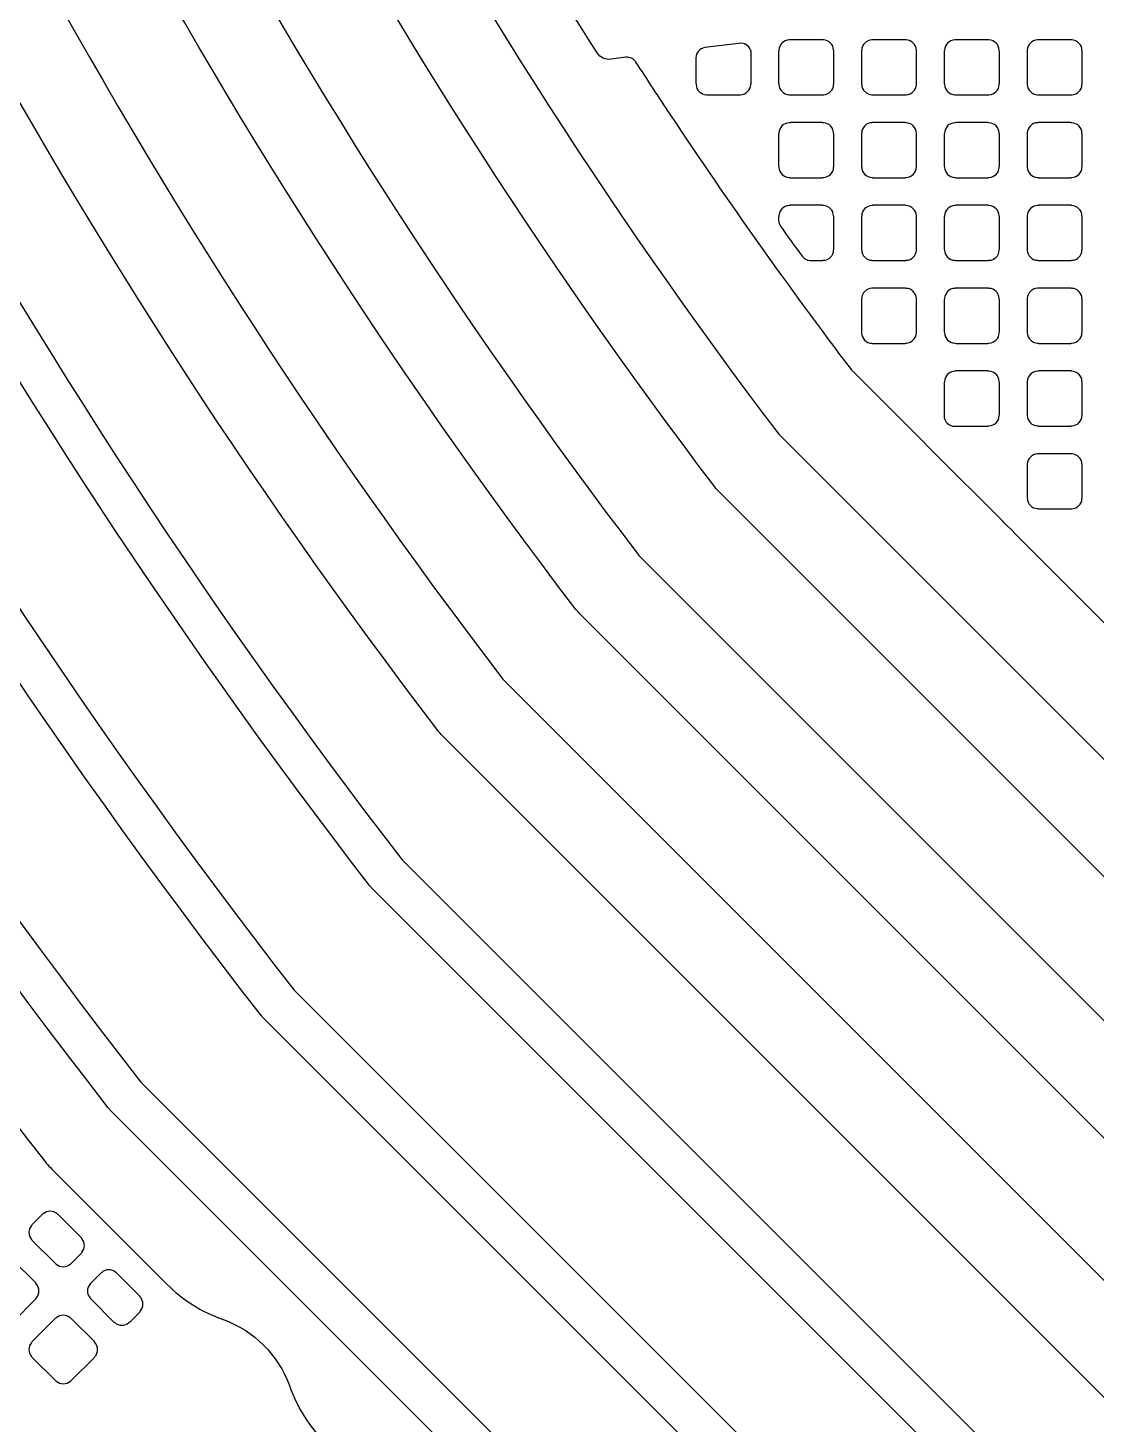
# Model space of a CAD drawing. Extents: x 0 to 248, y 0 to 175.
# Drawn here: x 80.757 to 82.723, y 141.885 to 144.454 of the extents above; entities that cross this region are included whole.
import ezdxf

# ---------------------------------------------------------------- set-up
doc = ezdxf.new("R2010")
doc.units = 0
doc.layers.add('gbr-dxf', color=7, linetype='Continuous')

msp = doc.modelspace()

# ---------------------------------------------------------------- linework, layer by layer
at = {"layer": 'gbr-dxf', "linetype": 'Continuous'}
for points in [[(83.7322, 140.0897), (81.1909, 142.6311, -0.042133), (81.1868, 142.6359, -0.16673), (78.7251, 149.8102, -0.014135)], [(78.8013, 149.8102, 0.166721), (81.2467, 142.6831), (83.7873, 140.1424, -0.01212)], [(83.5493, 139.8215), (80.9089, 142.4619, -0.042015), (80.9048, 142.4667, -0.166954), (78.4137, 149.7194, -0.014027)], [(78.4899, 149.7178, 0.16691), (80.9647, 142.5139), (83.6011, 139.8775, -0.019676)], [(83.9056, 140.3552), (81.39, 142.8708, -0.042856), (81.3858, 142.8758, -0.165958), (79.0743, 149.6481, -0.01087)], [(79.1505, 149.6467, 0.165913), (81.4458, 142.9228), (83.9575, 140.4111, -0.019676)], [(84.0671, 140.6041), (81.5195, 143.1517, -0.041025), (81.5115, 143.1612, -0.164875), (79.3522, 149.5314, -0.009972)], [(79.5046, 149.5293, 0.164763), (81.631, 143.2558), (84.1721, 140.7147, -0.013686)], [(84.3425, 140.8063), (81.7716, 143.3773, -0.041071), (81.7633, 143.3865, -0.164322), (79.6862, 149.532, -0.007717)], [(79.8386, 149.5318, 0.164179), (81.8812, 143.4832), (84.4487, 140.9157, -0.008541)], [(84.5688, 141.0607), (82.0307, 143.5988, -0.047409), (82.021, 143.6094, -0.163793), (80.0248, 149.5396, -0.009935)], [(80.1772, 149.5374, 0.163577), (82.1387, 143.7063), (84.6782, 141.1669, -0.008901)], [(78.2641, 149.4586, 0.012838), (78.2932, 148.8456, -0.017977), (78.2933, 148.844, 0.148382), (80.7903, 142.3653), (80.7906, 142.3649, 0.019899), (80.8008, 142.3538, -0.01365), (80.8016, 142.3529), (81.0112, 142.1433, -0.018805), (81.0124, 142.1422, 0.111695), (81.1151, 142.0774, -0.017124), (81.1165, 142.0768, -0.221605), (81.238, 141.9556, -0.020682), (81.2387, 141.9538, 0.111689), (81.3035, 141.8511, -0.023293)], [(82.8753, 143.2219), (82.5723, 143.525, -0.016557), (82.5712, 143.5261), (82.5539, 143.5434, -0.041127), (82.551, 143.5463), (82.4206, 143.6767, -0.034494), (82.4182, 143.6791), (82.4013, 143.696, -0.034732), (82.3988, 143.6985), (82.2763, 143.821, -0.047936), (82.273, 143.8246, -0.015201), (81.9397, 144.2942), (81.9395, 144.2946, -0.003072), (81.876, 144.3913, -0.054271), (81.8757, 144.3917, 0.26693), (81.8576, 144.4001, -0.044499), (81.8573, 144.4001), (81.8303, 144.3967, -0.300338), (81.8048, 144.4081, -0.048303), (80.9693, 146.0434, -0.021621)]]:
    msp.add_lwpolyline(points, format="xyb", dxfattribs=at)
for points in [[(81.9862, 144.3521, -0.101214), (81.9866, 144.3502, 0.393729), (82.0055, 144.3313, -0.09841), (82.0074, 144.3309), (82.0666, 144.3309, -0.095462), (82.0684, 144.3313, 0.393729), (82.0873, 144.3501, -0.107228), (82.0878, 144.3522), (82.0878, 144.4107, 0.319092), (82.0701, 144.4264), (82.0025, 144.4181, 0.350716), (81.9862, 144.3991, -0.028064), (81.9862, 144.3988)], [(82.1386, 144.3521, -0.098843), (82.1391, 144.3502, 0.393729), (82.1579, 144.3313, -0.104195), (82.16, 144.3309), (82.2189, 144.3309, -0.101214), (82.2209, 144.3313, 0.393729), (82.2398, 144.3502, -0.09841), (82.2402, 144.3521), (82.2402, 144.4112, -0.101214), (82.2397, 144.4131, 0.393729), (82.2209, 144.432, -0.095482), (82.219, 144.4324), (82.1598, 144.4324, -0.098843), (82.1579, 144.432, 0.393729), (82.139, 144.4131, -0.088868), (82.1386, 144.4114)], [(82.291, 144.3521, -0.098843), (82.2915, 144.3502, 0.393729), (82.3103, 144.3313, -0.101678), (82.3123, 144.3309), (82.3714, 144.3309, -0.098843), (82.3733, 144.3313, 0.393729), (82.3921, 144.3502, -0.09841), (82.3926, 144.3521), (82.3926, 144.4112, -0.101214), (82.3921, 144.4131, 0.393729), (82.3732, 144.432, -0.09841), (82.3713, 144.4324), (82.3121, 144.4324, -0.089302), (82.3103, 144.4321, 0.393729), (82.2915, 144.4132, -0.101678), (82.291, 144.4112)], [(82.4434, 144.352, -0.095462), (82.4438, 144.3501, 0.393729), (82.4627, 144.3313, -0.095482), (82.4645, 144.3309), (82.5237, 144.3309, -0.104567), (82.5257, 144.3313, 0.393729), (82.5446, 144.3502, -0.088868), (82.545, 144.3519), (82.545, 144.4114, -0.092621), (82.5446, 144.4132, 0.393729), (82.5257, 144.432, -0.092282), (82.5239, 144.4324), (82.4645, 144.4324, -0.095462), (82.4627, 144.432, 0.393729), (82.4438, 144.4131, -0.09841), (82.4434, 144.4112)], [(82.5958, 144.3522, -0.104567), (82.5963, 144.3502, 0.393729), (82.6151, 144.3313, -0.101678), (82.6171, 144.3309), (82.6762, 144.3309, -0.098843), (82.6781, 144.3313, 0.393729), (82.6969, 144.3502, -0.104195), (82.6974, 144.3522), (82.6974, 144.4111, -0.10699), (82.6969, 144.4131, 0.393729), (82.678, 144.432, -0.09841), (82.6761, 144.4324), (82.6169, 144.4324, -0.089302), (82.6151, 144.4321, 0.393729), (82.5963, 144.4132, -0.107228), (82.5958, 144.4111)], [(82.1386, 144.1997, -0.098843), (82.1391, 144.1978, 0.393729), (82.1579, 144.1789, -0.101678), (82.1599, 144.1785), (82.219, 144.1785, -0.098843), (82.2209, 144.1789, 0.393729), (82.2398, 144.1978, -0.09841), (82.2402, 144.1997), (82.2402, 144.2588, -0.101214), (82.2397, 144.2607, 0.393729), (82.2209, 144.2796, -0.09841), (82.219, 144.2801), (82.1598, 144.2801, -0.101214), (82.1579, 144.2796, 0.393729), (82.139, 144.2607, -0.088868), (82.1386, 144.259)], [(82.291, 144.1997, -0.098843), (82.2915, 144.1978, 0.393729), (82.3103, 144.1789, -0.09841), (82.3122, 144.1785), (82.3714, 144.1785, -0.095462), (82.3733, 144.1789, 0.393729), (82.3921, 144.1978, -0.09841), (82.3926, 144.1997), (82.3926, 144.2588, -0.101214), (82.3921, 144.2607, 0.393729), (82.3732, 144.2796, -0.101678), (82.3713, 144.2801), (82.3121, 144.2801, -0.092621), (82.3103, 144.2797, 0.393729), (82.2915, 144.2608, -0.101678), (82.291, 144.2588)], [(82.4434, 144.1996, -0.095462), (82.4438, 144.1977, 0.393729), (82.4627, 144.1789, -0.092282), (82.4645, 144.1785), (82.5238, 144.1785, -0.101214), (82.5257, 144.1789, 0.393729), (82.5446, 144.1978, -0.088868), (82.545, 144.1995), (82.545, 144.259, -0.092621), (82.5446, 144.2608, 0.393729), (82.5257, 144.2796, -0.095482), (82.5238, 144.2801), (82.4646, 144.2801, -0.098843), (82.4627, 144.2796, 0.393729), (82.4438, 144.2607, -0.09841), (82.4434, 144.2588)], [(82.5958, 144.1998, -0.104567), (82.5963, 144.1978, 0.393729), (82.6151, 144.1789, -0.09841), (82.617, 144.1785), (82.6762, 144.1785, -0.095462), (82.6781, 144.1789, 0.393729), (82.6969, 144.1978, -0.104195), (82.6974, 144.1998), (82.6974, 144.2587, -0.10699), (82.6969, 144.2607, 0.393729), (82.678, 144.2796, -0.101678), (82.6761, 144.2801), (82.6169, 144.2801, -0.092621), (82.6151, 144.2797, 0.393729), (82.5963, 144.2608, -0.107228), (82.5958, 144.2587)], [(82.1386, 144.0999, 0.136817), (82.1419, 144.0896, -0.04125), (82.1421, 144.0893, 0.001847), (82.1817, 144.0338), (82.1818, 144.0338, 0.215231), (82.1963, 144.0261), (82.219, 144.0261, -0.095462), (82.2209, 144.0265, 0.393729), (82.2398, 144.0454, -0.09841), (82.2402, 144.0473), (82.2402, 144.1064, -0.101214), (82.2397, 144.1083, 0.393729), (82.2209, 144.1272, -0.101678), (82.2189, 144.1277), (82.1599, 144.1277, -0.104567), (82.1579, 144.1272, 0.393729), (82.139, 144.1083, -0.088868), (82.1386, 144.1066)], [(82.291, 144.0473, -0.098843), (82.2915, 144.0454, 0.393729), (82.3103, 144.0265, -0.095482), (82.3122, 144.0261), (82.3715, 144.0261, -0.092621), (82.3733, 144.0265, 0.393729), (82.3921, 144.0454, -0.09841), (82.3926, 144.0473), (82.3926, 144.1064, -0.101214), (82.3921, 144.1083, 0.393729), (82.3732, 144.1272, -0.104195), (82.3712, 144.1277), (82.3122, 144.1277, -0.095462), (82.3103, 144.1273, 0.393729), (82.2915, 144.1084, -0.101678), (82.291, 144.1064)], [(82.4434, 144.0472, -0.095462), (82.4438, 144.0453, 0.393729), (82.4627, 144.0265, -0.088868), (82.4644, 144.0261), (82.5238, 144.0261, -0.098843), (82.5257, 144.0265, 0.393729), (82.5446, 144.0454, -0.088868), (82.545, 144.0471), (82.545, 144.1066, -0.092621), (82.5446, 144.1084, 0.393729), (82.5257, 144.1272, -0.09841), (82.5238, 144.1277), (82.4646, 144.1277, -0.101214), (82.4627, 144.1272, 0.393729), (82.4438, 144.1083, -0.09841), (82.4434, 144.1064)], [(82.5958, 144.0474, -0.104567), (82.5963, 144.0454, 0.393729), (82.6151, 144.0265, -0.095482), (82.617, 144.0261), (82.6763, 144.0261, -0.092621), (82.6781, 144.0265, 0.393729), (82.6969, 144.0454, -0.104195), (82.6974, 144.0474), (82.6974, 144.1063, -0.10699), (82.6969, 144.1083, 0.393729), (82.678, 144.1272, -0.104195), (82.676, 144.1277), (82.617, 144.1277, -0.095462), (82.6151, 144.1273, 0.393729), (82.5963, 144.1084, -0.107228), (82.5958, 144.1063)], [(82.291, 143.893, 0.393758), (82.3103, 143.8737, -0.04733), (82.3107, 143.8736), (82.3713, 143.8736, -0.101214), (82.3733, 143.8741, 0.393729), (82.3921, 143.893, -0.09841), (82.3926, 143.8949), (82.3926, 143.954, -0.101214), (82.3921, 143.9559, 0.393729), (82.3732, 143.9748, -0.107228), (82.3712, 143.9753), (82.3122, 143.9753, -0.098843), (82.3103, 143.9749, 0.393729), (82.2915, 143.956, -0.101678), (82.291, 143.954)], [(82.4434, 143.8948, -0.095462), (82.4438, 143.8929, 0.393729), (82.4627, 143.8741, -0.09841), (82.4646, 143.8736), (82.5237, 143.8736, -0.10699), (82.5257, 143.8741, 0.393729), (82.5446, 143.893, -0.088868), (82.545, 143.8947), (82.545, 143.9542, -0.092621), (82.5446, 143.956, 0.393729), (82.5257, 143.9748, -0.101678), (82.5237, 143.9753), (82.4647, 143.9753, -0.104567), (82.4627, 143.9748, 0.393729), (82.4438, 143.9559, -0.09841), (82.4434, 143.954)], [(82.5958, 143.895, -0.104567), (82.5963, 143.893, 0.393729), (82.6151, 143.8741, -0.104195), (82.6171, 143.8736), (82.6761, 143.8736, -0.101214), (82.6781, 143.8741, 0.393729), (82.6969, 143.893, -0.104195), (82.6974, 143.895), (82.6974, 143.9539, -0.10699), (82.6969, 143.9559, 0.393729), (82.678, 143.9748, -0.107228), (82.676, 143.9753), (82.617, 143.9753, -0.098843), (82.6151, 143.9749, 0.393729), (82.5963, 143.956, -0.107228), (82.5958, 143.9539)], [(82.4434, 143.7364, 0.279392), (82.4585, 143.7213), (82.5237, 143.7213, -0.101214), (82.5257, 143.7217, 0.393729), (82.5446, 143.7406, -0.092282), (82.545, 143.7424), (82.545, 143.8017, -0.095462), (82.5445, 143.8035, 0.393729), (82.5257, 143.8224, -0.095482), (82.5238, 143.8228), (82.4646, 143.8228, -0.098843), (82.4627, 143.8224, 0.393729), (82.4438, 143.8035, -0.095482), (82.4434, 143.8017)], [(82.5958, 143.7426, -0.104567), (82.5963, 143.7406, 0.393729), (82.6151, 143.7217, -0.101678), (82.6171, 143.7213), (82.6762, 143.7213, -0.098843), (82.6781, 143.7217, 0.393729), (82.6969, 143.7406, -0.104195), (82.6974, 143.7426), (82.6974, 143.8015, -0.10699), (82.6969, 143.8035, 0.393729), (82.678, 143.8224, -0.09841), (82.6761, 143.8228), (82.6169, 143.8228, -0.089302), (82.6151, 143.8225, 0.393729), (82.5963, 143.8036, -0.107228), (82.5958, 143.8015)], [(82.5958, 143.5902, -0.145796), (82.5964, 143.5882, 0.393762), (82.6151, 143.5695, -0.139751), (82.6171, 143.5689), (82.6762, 143.5689, -0.095462), (82.6781, 143.5693, 0.393729), (82.6969, 143.5882, -0.104195), (82.6974, 143.5902), (82.6974, 143.6491, -0.10699), (82.6969, 143.6511, 0.393729), (82.678, 143.67, -0.101678), (82.6761, 143.6705), (82.6169, 143.6705, -0.092621), (82.6151, 143.6701, 0.393729), (82.5963, 143.6512, -0.107228), (82.5958, 143.6491)], [(80.7637, 142.2242, -0.091583), (80.7646, 142.2226), (80.8074, 142.1799, -0.087645), (80.8089, 142.179, 0.37889), (80.8348, 142.179, -0.096265), (80.8364, 142.1799), (80.8551, 142.1986, -0.095796), (80.856, 142.2002, 0.378934), (80.856, 142.2261, -0.082792), (80.8552, 142.2275), (80.8123, 142.2704, -0.087875), (80.8108, 142.2713, 0.379057), (80.7849, 142.2713, -0.097298), (80.7832, 142.2703), (80.7647, 142.2518, -0.096023), (80.7637, 142.2502, 0.379643)], [(80.656, 142.1166, -0.091369), (80.6569, 142.115), (80.6997, 142.0722, -0.088202), (80.7012, 142.0713, 0.37981), (80.7271, 142.0713, -0.095956), (80.7288, 142.0723), (80.7713, 142.1148, -0.096332), (80.7722, 142.1164, 0.37981), (80.7722, 142.1424, -0.104392), (80.7712, 142.1442), (80.7287, 142.1867, -0.092959), (80.7271, 142.1877, 0.379662), (80.7012, 142.1877, -0.096797), (80.6995, 142.1867), (80.657, 142.1442, -0.096023), (80.656, 142.1425, 0.37999)], [(80.8714, 142.1165, -0.096458), (80.8724, 142.1148), (80.915, 142.0722, -0.092233), (80.9166, 142.0713, 0.379785), (80.9426, 142.0713, -0.096119), (80.9442, 142.0723), (80.9627, 142.0908, -0.096833), (80.9637, 142.0924, 0.378689), (80.9637, 142.1183, -0.096528), (80.9627, 142.12), (80.9199, 142.1628, -0.082483), (80.9185, 142.1636, 0.379211), (80.8926, 142.1636, -0.096723), (80.8909, 142.1626), (80.8724, 142.1441, -0.096857), (80.8714, 142.1424, 0.379731)], [(80.7637, 142.0347, 0.379249), (80.7637, 142.0087, -0.083317), (80.7646, 142.0073), (80.8074, 141.9645, -0.096266), (80.809, 141.9636, 0.379808), (80.835, 141.9636, -0.095865), (80.8366, 141.9646), (80.8791, 142.0071, -0.096857), (80.8801, 142.0087, 0.379589), (80.8801, 142.0347, -0.096861), (80.8791, 142.0363), (80.8366, 142.0789, -0.100824), (80.8348, 142.0799, 0.3795), (80.8089, 142.0799, -0.096614), (80.8072, 142.0789), (80.7646, 142.0363, -0.096195)]]:
    msp.add_lwpolyline(points, format="xyb", close=True, dxfattribs=at)

doc.saveas('drawing.dxf')
